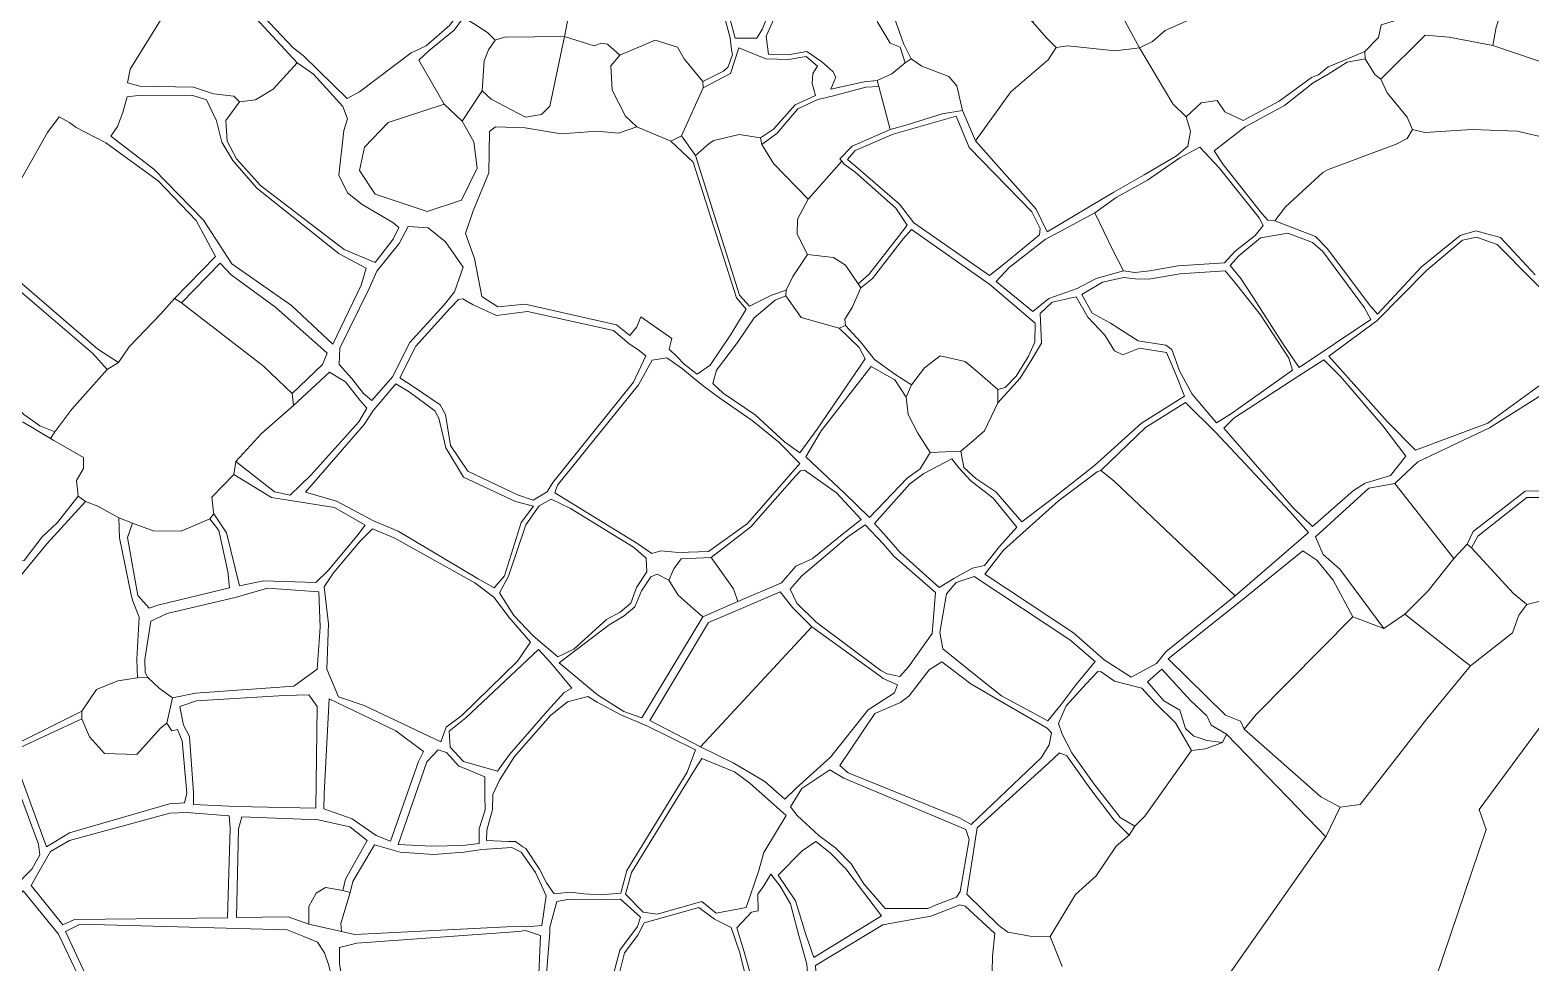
# Model space of a CAD drawing. Header units: metres. Extents: x 542555 to 550520, y 1840485 to 1846995.
# Drawn here: x 549101.1 to 549327.9, y 1843782.6 to 1843923.5 of the extents above; entities that cross this region are included whole.
import ezdxf

# ---------------------------------------------------------------- set-up
doc = ezdxf.new("R2010")
doc.units = ezdxf.units.M
doc.header["$MEASUREMENT"] = 0
doc.layers.add('Level 30', color=7, linetype='Continuous', lineweight=0)

msp = doc.modelspace()

# ---------------------------------------------------------------- linework, layer by layer
at = {"layer": 'Level 30', "color": 7, "linetype": 'Continuous', "lineweight": 0, "flags": 128}
for points in [[(549164.58, 1843924.24), (549161, 1843921.12), (549158.72, 1843920.05), (549150.93, 1843914.18), (549149.06, 1843913.16), (549144.71, 1843917.43), (549142.44, 1843919.63), (549140.92, 1843920.81), (549134.74, 1843927.34), (549128.67, 1843931.13), (549126.63, 1843932.6), (549126.69, 1843935.82), (549128.04, 1843937.79), (549137.5, 1843947.87), (549138.62, 1843947.95), (549142, 1843946.82), (549141.86, 1843945.76), (549162.64, 1843928.91), (549165.05, 1843926.61), (549165.38, 1843925.33), (549164.58, 1843924.24)], [(549270.74, 1843921.75), (549268.81, 1843920.79), (549264.18, 1843929.4), (549261.6, 1843932.69), (549269.17, 1843939.84), (549279.72, 1843946.84), (549284.21, 1843949.96), (549285.9, 1843945.56), (549287.1, 1843941.56), (549289.96, 1843933.35), (549289.98, 1843932.54), (549290.14, 1843929.7), (549287.52, 1843928.89), (549285.4, 1843929.11), (549272.65, 1843923.45), (549270.74, 1843921.75)], [(549179.56, 1843941.06), (549180.69, 1843940.46), (549189.27, 1843935.11), (549189.52, 1843933.77), (549185.88, 1843928.15), (549182.54, 1843925.85), (549181.92, 1843922.52), (549172.86, 1843922.42), (549171.41, 1843921.97), (549170.29, 1843923.13), (549168.16, 1843924.48), (549166.66, 1843925.39), (549166.01, 1843926.82), (549167.54, 1843928.6), (549177.08, 1843938.53), (549179.56, 1843941.06)], [(549209.85, 1843936.57), (549210.99, 1843934.34), (549213.41, 1843927.69), (549211.84, 1843923.66), (549210.96, 1843922.26), (549207.68, 1843922.29), (549203.33, 1843938.81), (549202.51, 1843941.41), (549205.74, 1843942.83), (549207.54, 1843942.25), (549208.72, 1843941.23), (549209.85, 1843936.57)], [(549353.48, 1843923.52), (549353.62, 1843921.61), (549351.5, 1843920.95), (549346.4, 1843921.99), (549344.14, 1843921.67), (549337.86, 1843912.41), (549334.74, 1843912.74), (549333.99, 1843915.37), (549332.91, 1843917), (549332.14, 1843917.79), (549322.16, 1843921.17), (549322.66, 1843923.94), (549323.9, 1843927.67), (549320.38, 1843937.08), (549321.64, 1843938.97), (549326.37, 1843939.59), (549327.51, 1843941.52), (549337.48, 1843942.11), (549344.46, 1843942.74), (549346.85, 1843943.27), (549348.19, 1843941.37), (549350.81, 1843934.36), (549351.83, 1843930.97), (549353.48, 1843923.52)], [(549249.37, 1843914.14), (549243.99, 1843906.73), (549242.03, 1843911.33), (549241.19, 1843915.04), (549239.97, 1843916.47), (549235.91, 1843918.04), (549234.31, 1843919.12), (549233.13, 1843921.44), (549231.47, 1843926.17), (549231.43, 1843930.56), (549233.99, 1843931.36), (549236.75, 1843932.96), (549238.97, 1843936.01), (549245.48, 1843939.55), (549247.3, 1843937.29), (549250.27, 1843927.42), (549252.63, 1843924.72), (549254.8, 1843922.26), (549256.21, 1843920.85), (549255, 1843918.99), (549249.37, 1843914.14)], [(549257.95, 1843921.13), (549256.21, 1843920.85), (549254.8, 1843922.26), (549252.63, 1843924.72), (549254.07, 1843926.49), (549258.26, 1843929.91), (549261.6, 1843932.69), (549264.18, 1843929.4), (549268.81, 1843920.79), (549265.1, 1843920.34), (549257.95, 1843921.13)], [(549135.2, 1843912.94), (549132.82, 1843912.63), (549131.93, 1843913.51), (549128.88, 1843913.85), (549125.86, 1843914.86), (549117.75, 1843915.01), (549115.87, 1843915.53), (549116.29, 1843917.6), (549123.69, 1843929.6), (549125.87, 1843931.42), (549127.87, 1843930.18), (549134, 1843926.65), (549141.52, 1843918.55), (549137.9, 1843914.57), (549135.2, 1843912.94)], [(549322.66, 1843923.94), (549322.16, 1843921.17), (549315.57, 1843922.44), (549311.94, 1843922.74), (549305.27, 1843916.08), (549304.35, 1843916.79), (549302.91, 1843919.16), (549302.82, 1843920.27), (549304.9, 1843922.36), (549305.31, 1843924.27), (549309.35, 1843925.48), (549323.9, 1843927.67), (549322.66, 1843923.94)], [(549166.66, 1843925.39), (549168.16, 1843924.48), (549170.29, 1843923.13), (549171.41, 1843921.97), (549170.42, 1843920.49), (549169.76, 1843918.83), (549169.45, 1843914.31), (549166.43, 1843909.71), (549163.72, 1843912.31), (549159.92, 1843918.93), (549161.45, 1843920.42), (549165.24, 1843923.49), (549166.66, 1843925.39)], [(549170.85, 1843913.06), (549169.45, 1843914.31), (549169.76, 1843918.83), (549170.42, 1843920.49), (549171.41, 1843921.97), (549172.86, 1843922.42), (549181.92, 1843922.52), (549179.7, 1843911.98), (549178.42, 1843910.75), (549176.04, 1843910.35), (549170.85, 1843913.06)], [(549202.8, 1843915.74), (549202.84, 1843914.75), (549199.57, 1843907.51), (549197.95, 1843906.69), (549192.85, 1843908.88), (549191.11, 1843910.46), (549189.13, 1843914.4), (549188.9, 1843918.09), (549190.26, 1843919.71), (549195.62, 1843921.98), (549199, 1843920.93), (549200.01, 1843919.14), (549202.8, 1843915.74)], [(549219.45, 1843916.93), (549219.34, 1843915.43), (549219.83, 1843913.61), (549216.75, 1843912.18), (549213.48, 1843908.53), (549211.5, 1843907.21), (549208.28, 1843907.68), (549204.45, 1843906.8), (549203.77, 1843906.34), (549201.68, 1843904.55), (549199.57, 1843907.51), (549202.84, 1843914.75), (549206.97, 1843916.94), (549208.25, 1843920.79), (549212.31, 1843919.16), (549215.77, 1843919.05), (549218.41, 1843919.48), (549220.15, 1843918.04), (549219.45, 1843916.93)], [(549275.86, 1843910.38), (549276.51, 1843908.21), (549276.07, 1843905.95), (549274.37, 1843904.5), (549269.47, 1843901.59), (549264.91, 1843898.98), (549254.84, 1843893), (549253.2, 1843896.4), (549243.99, 1843906.73), (549249.37, 1843914.14), (549255, 1843918.99), (549256.21, 1843920.85), (549257.95, 1843921.13), (549265.1, 1843920.34), (549268.81, 1843920.79), (549273.81, 1843912.35), (549275.86, 1843910.38)], [(549322.16, 1843921.17), (549332.14, 1843917.79), (549332.91, 1843917), (549333.99, 1843915.37), (549334.74, 1843912.74), (549333.49, 1843911.77), (549333.39, 1843909.77), (549333, 1843907.51), (549330.85, 1843907.04), (549325.84, 1843908.2), (549319.05, 1843908.46), (549311.89, 1843907.99), (549310.03, 1843908.44), (549309.25, 1843910.35), (549306.19, 1843913.98), (549305.27, 1843916.08), (549311.94, 1843922.74), (549315.57, 1843922.44), (549322.16, 1843921.17)], [(549151.36, 1843897.13), (549155.95, 1843894.39), (549156.86, 1843893.65), (549156, 1843891.9), (549153.3, 1843888.33), (549148.64, 1843890.31), (549135.98, 1843900), (549132.37, 1843904.04), (549130.93, 1843906.72), (549130.75, 1843909.83), (549132.82, 1843912.63), (549135.2, 1843912.94), (549137.9, 1843914.57), (549141.52, 1843918.55), (549143.99, 1843916.84), (549148.39, 1843911.93), (549149.12, 1843910.09), (549148.56, 1843908.31), (549147.81, 1843901.54), (549149.13, 1843898.86), (549151.36, 1843897.13)], [(549234.31, 1843919.12), (549235.91, 1843918.04), (549239.97, 1843916.47), (549241.19, 1843915.04), (549242.03, 1843911.33), (549238.96, 1843910.85), (549233.68, 1843909.15), (549231.13, 1843908.46), (549229.41, 1843914.95), (549229.13, 1843915.89), (549231.39, 1843916.87), (549233.37, 1843918.56), (549234.31, 1843919.12)], [(549290.87, 1843896.76), (549289.26, 1843894.65), (549288.2, 1843894.76), (549287.29, 1843895.77), (549281.43, 1843903.16), (549280.08, 1843905.25), (549284.73, 1843908.86), (549290.68, 1843912.08), (549295.05, 1843915.53), (549297.32, 1843916.82), (549300.19, 1843918.62), (549302.91, 1843919.16), (549304.35, 1843916.79), (549305.27, 1843916.08), (549306.19, 1843913.98), (549309.25, 1843910.35), (549310.03, 1843908.44), (549309.21, 1843907.11), (549307.56, 1843906.24), (549297.19, 1843902.36), (549296.5, 1843901.96), (549290.87, 1843896.76)], [(549229.41, 1843914.95), (549231.13, 1843908.46), (549225.36, 1843905.95), (549223.51, 1843904.05), (549223.82, 1843903.65), (549218.75, 1843897.93), (549213.49, 1843903.3), (549211.71, 1843906.19), (549214.04, 1843907.92), (549217.17, 1843911.58), (549220.17, 1843912.98), (549222.37, 1843913.48), (549227.42, 1843914.87), (549229.41, 1843914.95)], [(549151.96, 1843887.47), (549151.2, 1843884.9), (549146.91, 1843876.02), (549140.65, 1843881.83), (549131.66, 1843888.14), (549127.36, 1843894.75), (549119.84, 1843902.47), (549113.38, 1843907.45), (549114.35, 1843908.89), (549115.18, 1843911.04), (549115.82, 1843913.41), (549117.48, 1843913.61), (549125.61, 1843913.64), (549127.84, 1843912.97), (549129.31, 1843909.77), (549130.13, 1843906.54), (549131.8, 1843903.77), (549135.4, 1843899.61), (549147.84, 1843889.68), (549151.96, 1843887.47)], [(549155.28, 1843909.51), (549163.72, 1843912.31), (549166.43, 1843909.71), (549168.23, 1843906.59), (549168.69, 1843902.6), (549166.33, 1843897.8), (549161.15, 1843896.07), (549153.31, 1843898.7), (549150.94, 1843902.27), (549151.68, 1843905.79), (549155.28, 1843909.51)], [(549120.52, 1843900.69), (549126.26, 1843894.7), (549129.16, 1843889.28), (549123, 1843882.92), (549120.98, 1843880.65), (549116.11, 1843875.58), (549114.5, 1843873.23), (549111.42, 1843875.24), (549098.87, 1843886.07), (549094.79, 1843888.71), (549093.74, 1843889.3), (549092.89, 1843889.56), (549091.68, 1843890.21), (549095.26, 1843895.72), (549099.4, 1843900.22), (549103.8, 1843908.01), (549105.53, 1843910.36), (549107.11, 1843909.54), (549108.12, 1843908.74), (549112.61, 1843906.43), (549120.52, 1843900.69)], [(549246.1, 1843886.36), (549234.71, 1843894.36), (549232.54, 1843897.18), (549226.27, 1843902.56), (549224.65, 1843903.94), (549225.85, 1843905.28), (549231.57, 1843907.73), (549241.08, 1843910.49), (549243.07, 1843905.75), (549252.54, 1843895.99), (549253.8, 1843893.48), (549253.68, 1843892.51), (549248.52, 1843888.31), (549246.1, 1843886.36)], [(549197.95, 1843906.69), (549201.33, 1843903.51), (549207.89, 1843882.99), (549209.37, 1843881.27), (549207.05, 1843877.45), (549203.91, 1843872.82), (549201.97, 1843871.49), (549200.01, 1843873), (549198.94, 1843874.11), (549197.71, 1843875.23), (549198.14, 1843876.86), (549193.42, 1843880.13), (549192.84, 1843878.63), (549191.76, 1843877.33), (549189.76, 1843878.94), (549175.98, 1843882.03), (549171.86, 1843881.63), (549169.43, 1843883.22), (549168.29, 1843888.96), (549166.93, 1843892.73), (549168.12, 1843896.16), (549170.47, 1843901.9), (549170.58, 1843908.16), (549171.49, 1843908.86), (549175.96, 1843908.73), (549181.42, 1843907.82), (549186.86, 1843908.21), (549190.07, 1843907.92), (549192.85, 1843908.88), (549197.95, 1843906.69)], [(549211.71, 1843906.19), (549213.49, 1843903.3), (549218.75, 1843897.93), (549217.13, 1843894.88), (549217.08, 1843892.64), (549218.62, 1843889.58), (549216.42, 1843886.25), (549215.42, 1843884.15), (549213.17, 1843883.42), (549209.87, 1843881.77), (549208.33, 1843883.43), (549201.68, 1843904.55), (549203.77, 1843906.34), (549204.45, 1843906.8), (549208.28, 1843907.68), (549211.5, 1843907.21), (549211.71, 1843906.19)], [(549286.26, 1843892.44), (549283.23, 1843890.04), (549281.61, 1843888.28), (549274.64, 1843887.86), (549270.34, 1843887.08), (549268.07, 1843886.85), (549266.36, 1843887.1), (549264.74, 1843890.23), (549262.06, 1843895.88), (549265.25, 1843898.18), (549269.99, 1843900.78), (549274.89, 1843904.19), (549277.91, 1843905.81), (549280.83, 1843902.64), (549286.88, 1843895.09), (549287.47, 1843893.94), (549286.26, 1843892.44)], [(549232.39, 1843892.27), (549227.88, 1843886.53), (549226.28, 1843885.15), (549224.38, 1843887.93), (549222.55, 1843889.13), (549218.62, 1843889.58), (549217.08, 1843892.64), (549217.13, 1843894.88), (549218.75, 1843897.93), (549223.82, 1843903.65), (549224.14, 1843903.23), (549225.79, 1843902.04), (549231.95, 1843896.56), (549233.7, 1843893.98), (549232.39, 1843892.27)], [(549262.06, 1843895.88), (549264.74, 1843890.23), (549266.36, 1843887.1), (549262.24, 1843885.94), (549259.35, 1843884.44), (549255.09, 1843882.93), (549252.66, 1843880.96), (549247.13, 1843885.48), (549249.08, 1843887.61), (549254.52, 1843891.81), (549262.06, 1843895.88)], [(549163.92, 1843891.5), (549166.58, 1843887.67), (549165.27, 1843883.94), (549163.72, 1843881.97), (549158.56, 1843876.27), (549155.9, 1843871.06), (549152.79, 1843867.5), (549151.55, 1843868.54), (549149.73, 1843870.87), (549147.87, 1843872.92), (549147.97, 1843875.39), (549152.4, 1843884.4), (549153.53, 1843887.06), (549156.95, 1843891.24), (549158.31, 1843893.77), (549161.32, 1843893.57), (549163.92, 1843891.5)], [(549226.67, 1843884.54), (549228.46, 1843885.92), (549233.07, 1843891.92), (549234.33, 1843893.36), (549246.17, 1843885.02), (549253.04, 1843879.16), (549252.95, 1843876.29), (549251.98, 1843874.07), (549250.17, 1843871.14), (549248.51, 1843869.45), (549247.36, 1843869.13), (549244.3, 1843871.84), (549242.46, 1843873.38), (549238.66, 1843874.26), (549236.3, 1843872.43), (549234.35, 1843869.85), (549231.84, 1843871.47), (549228.77, 1843873.7), (549226.62, 1843876.35), (549224.39, 1843878.84), (549224.25, 1843879.79), (549225.38, 1843881.56), (549226.67, 1843884.54)], [(549292.91, 1843872.49), (549290.51, 1843876), (549285.91, 1843883.14), (549284.08, 1843885.95), (549282.47, 1843887.89), (549283.79, 1843889.35), (549287.08, 1843892.06), (549291.18, 1843892.78), (549294.91, 1843891.35), (549296.47, 1843890.03), (549302.78, 1843881.49), (549303.75, 1843879.73), (549292.91, 1843872.49)], [(549322.83, 1843891.09), (549327.99, 1843885.87), (549336.94, 1843876.89), (549335.87, 1843875.06), (549332.47, 1843870.76), (549329.18, 1843869.68), (549321.41, 1843864.04), (549310.51, 1843859.98), (549306.26, 1843864.26), (549297.39, 1843874.2), (549304.67, 1843879.53), (549312.14, 1843887.12), (549317.57, 1843891.74), (549319.73, 1843892.18), (549322.83, 1843891.09)], [(549226.28, 1843885.15), (549226.67, 1843884.54), (549225.38, 1843881.56), (549224.25, 1843879.79), (549224.39, 1843878.84), (549223.39, 1843878.41), (549217.66, 1843880.01), (549215.34, 1843883.3), (549215.42, 1843884.15), (549216.42, 1843886.25), (549218.62, 1843889.58), (549222.55, 1843889.13), (549224.38, 1843887.93), (549226.28, 1843885.15)], [(549090.64, 1843882.57), (549090.66, 1843883.48), (549091.08, 1843884.43), (549092.7, 1843888.72), (549094.38, 1843887.85), (549095.29, 1843887.21), (549098.28, 1843885.2), (549110.64, 1843874.61), (549112.79, 1843872.16), (549107.49, 1843866.18), (549104.91, 1843862.77), (549102.64, 1843863.67), (549100.14, 1843865.44), (549098.39, 1843867.36), (549097.92, 1843868.91), (549096.59, 1843872.52), (549092.71, 1843880.85), (549090.64, 1843882.57)], [(549146.07, 1843874.62), (549145.33, 1843872.94), (549140.77, 1843868.56), (549136.43, 1843872.69), (549124.03, 1843882.25), (549129.87, 1843888.23), (549131.54, 1843886.49), (549138.28, 1843881.57), (549146.07, 1843874.62)], [(549283.24, 1843885.29), (549287.06, 1843880.42), (549291.33, 1843873.9), (549291.92, 1843872.06), (549282.52, 1843865.43), (549280.41, 1843864.13), (549276.76, 1843868.45), (549274.85, 1843871.99), (549273.69, 1843875.22), (549272.75, 1843875.87), (549268.61, 1843876.53), (549264.39, 1843879.18), (549261.62, 1843880.68), (549260.08, 1843883.51), (549263.2, 1843885.4), (549266.43, 1843886.06), (549268.13, 1843885.89), (549270.21, 1843885.83), (549274.87, 1843886.66), (549281.71, 1843887.11), (549283.24, 1843885.29)], [(549136.12, 1843862.5), (549132.23, 1843858.25), (549131.97, 1843856.32), (549128.64, 1843852.89), (549128.89, 1843850.61), (549128.91, 1843850.37), (549128.32, 1843849.61), (549123.97, 1843847.73), (549119.77, 1843847.8), (549116.62, 1843848.92), (549114.58, 1843849.72), (549111.4, 1843851.49), (549109.51, 1843852.19), (549108.43, 1843853.03), (549108.17, 1843855.37), (549109.21, 1843857.21), (549109.23, 1843858.85), (549104.76, 1843861.42), (549104.25, 1843861.72), (549104.91, 1843862.77), (549107.49, 1843866.18), (549112.79, 1843872.16), (549114.5, 1843873.23), (549116.11, 1843875.58), (549120.98, 1843880.65), (549123, 1843882.92), (549124.03, 1843882.25), (549136.43, 1843872.69), (549140.77, 1843868.56), (549140.98, 1843866.74), (549136.12, 1843862.5)], [(549189.3, 1843878.08), (549191.68, 1843876.06), (549193, 1843875.18), (549194.18, 1843874.25), (549192.34, 1843870.24), (549180.13, 1843855.09), (549179.29, 1843853.66), (549177.19, 1843852.42), (549174.83, 1843853.22), (549167.31, 1843856.78), (549164.67, 1843860.67), (549163.92, 1843865.39), (549163.11, 1843866.81), (549159.06, 1843869.59), (549157.05, 1843870.9), (549159.42, 1843875.71), (549164.57, 1843881.42), (549165.89, 1843882.78), (549166.53, 1843882.85), (549168.1, 1843881.94), (549171.62, 1843880.32), (549176.32, 1843880.92), (549189.3, 1843878.08)], [(549220.08, 1843863.15), (549217.45, 1843859.55), (549215.13, 1843861.23), (549210.7, 1843865.33), (549205.89, 1843868.59), (549204.3, 1843870.07), (549204.9, 1843872.09), (549208.06, 1843876.24), (549210.55, 1843879.97), (549213.72, 1843882.67), (549215.34, 1843883.3), (549217.66, 1843880.01), (549223.39, 1843878.41), (549226.44, 1843875.49), (549227.32, 1843873.77), (549220.08, 1843863.15)], [(549269.11, 1843864.06), (549262, 1843857.66), (549256.05, 1843852.97), (549251.02, 1843849.16), (549247.07, 1843853.67), (549244.06, 1843855.71), (549242.24, 1843857.34), (549241.81, 1843859.84), (549243.76, 1843861.48), (549245.36, 1843862.89), (549247.38, 1843867.15), (549250.76, 1843870.86), (549252.58, 1843873.79), (549254, 1843876.17), (549253.77, 1843880.62), (549255.61, 1843882.35), (549259.2, 1843883.15), (549260.99, 1843880.09), (549263.56, 1843877.37), (549265.03, 1843875), (549266.29, 1843874.37), (549268.78, 1843875.41), (549272.87, 1843874.76), (549274.21, 1843871.56), (549275.57, 1843868.15), (549269.11, 1843864.06)], [(549209.54, 1843848.91), (549203.65, 1843844.66), (549199.11, 1843844.5), (549196.48, 1843844.75), (549195.1, 1843844.34), (549192.83, 1843845.91), (549180.43, 1843853.54), (549180.86, 1843854.69), (549193.08, 1843869.85), (549195.17, 1843873.59), (549197.38, 1843873.94), (549199.72, 1843872.29), (549201.23, 1843871.01), (549202.87, 1843869.71), (549205.4, 1843867.83), (549210.24, 1843864.48), (549214.3, 1843861.2), (549217.47, 1843857.98), (549209.54, 1843848.91)], [(549247.36, 1843869.13), (549247.38, 1843867.15), (549245.36, 1843862.89), (549243.76, 1843861.48), (549241.81, 1843859.84), (549237.16, 1843859.6), (549235.32, 1843862.56), (549233.81, 1843865.36), (549233.52, 1843867.98), (549234.35, 1843869.85), (549236.3, 1843872.43), (549238.66, 1843874.26), (549242.46, 1843873.38), (549244.3, 1843871.84), (549247.36, 1843869.13)], [(549309.01, 1843859.07), (549306.73, 1843856.15), (549302.89, 1843855), (549301.11, 1843853.88), (549294.95, 1843848.44), (549292.07, 1843851.23), (549281.52, 1843863.28), (549283.02, 1843864.8), (549292.86, 1843871.21), (549296.63, 1843873.63), (549299.19, 1843871.08), (549305.58, 1843863.63), (549309.01, 1843859.07)], [(549150.99, 1843867.55), (549152.02, 1843866.35), (549150.84, 1843864.25), (549143.57, 1843856.22), (549140.48, 1843853.19), (549138.1, 1843853.68), (549132.23, 1843858.25), (549136.12, 1843862.5), (549140.98, 1843866.74), (549146.4, 1843871.78), (549148.8, 1843870.32), (549150.99, 1843867.55)], [(549237.16, 1843859.6), (549235.65, 1843857.17), (549233.7, 1843855.72), (549227.98, 1843849.77), (549224.24, 1843853.48), (549218.36, 1843858.97), (549220.7, 1843862.91), (549228.22, 1843872.63), (549231.82, 1843870.59), (549233.52, 1843867.98), (549233.81, 1843865.36), (549235.32, 1843862.56), (549237.16, 1843859.6)], [(549162.92, 1843864.79), (549163.98, 1843860.34), (549166.64, 1843855.88), (549174.51, 1843852.21), (549177.21, 1843851.52), (549175.35, 1843849.04), (549172.84, 1843840.95), (549171.29, 1843839.18), (549168.85, 1843840.53), (549156.79, 1843847.71), (549153.03, 1843849.31), (549147.48, 1843852.26), (549142.78, 1843853.61), (549151.62, 1843863.85), (549153.06, 1843866), (549156.44, 1843869.99), (549158.46, 1843868.8), (549162.3, 1843865.94), (549162.92, 1843864.79)], [(549294.3, 1843847.54), (549283.24, 1843837.96), (549264.89, 1843855.35), (549262.94, 1843856.88), (549269.72, 1843863.41), (549275.73, 1843867.18), (549280.26, 1843862.7), (549291.52, 1843850.68), (549294.3, 1843847.54)], [(549337.16, 1843857.96), (549332.54, 1843854.99), (549329.38, 1843853.81), (549327.07, 1843853.79), (549319.21, 1843847.66), (549318.28, 1843845.78), (549316.29, 1843843.59), (549307.39, 1843854.92), (549310.85, 1843858.23), (549321.69, 1843863.36), (549329.58, 1843868.36), (549331.35, 1843865.34), (549337.16, 1843857.96)], [(549108.17, 1843855.37), (549108.43, 1843853.03), (549105.31, 1843849.03), (549103.01, 1843846.88), (549100.26, 1843843.29), (549099.37, 1843843.39), (549088.54, 1843853.43), (549086.93, 1843855.79), (549090.37, 1843859.26), (549095.6, 1843864.1), (549097.66, 1843864.85), (549100.11, 1843864.2), (549101.99, 1843863.11), (549104.25, 1843861.72), (549104.76, 1843861.42), (549109.23, 1843858.85), (549109.21, 1843857.21), (549108.17, 1843855.37)], [(549246.66, 1843852.73), (549250.24, 1843848.33), (549247.61, 1843845.41), (549245.36, 1843842.53), (549243.54, 1843842.13), (549240.76, 1843840.58), (549238.53, 1843839.21), (549232.6, 1843844.55), (549230.58, 1843846.85), (549228.74, 1843848.91), (549234.09, 1843854.88), (549236.19, 1843856.47), (549240.44, 1843858.68), (549241.49, 1843857.28), (549243.29, 1843855.32), (549246.66, 1843852.73)], [(549344.5256, 1843852.1328), (549346.58, 1843849.58), (549330.99, 1843837.9), (549329.13, 1843837.07), (549327.33, 1843836.65), (549326.9589, 1843836.9469), (549325.28, 1843838.29), (549318.97, 1843845.22), (549319.89, 1843846.98), (549327.3, 1843852.81), (549329.74, 1843852.81), (549333.13, 1843854.13), (549338.1, 1843857.21), (549343.2, 1843853.78), (549344.5256, 1843852.1328)], [(549151.81, 1843848.61), (549150.52, 1843846.96), (549146.19, 1843841.76), (549144.35, 1843839.96), (549136.45, 1843840.22), (549132.82, 1843839.45), (549130.84, 1843847.5), (549128.91, 1843850.37), (549128.89, 1843850.61), (549128.64, 1843852.89), (549131.97, 1843856.32), (549137.65, 1843852.81), (549140.16, 1843852.4), (549147.17, 1843851.33), (549151.81, 1843848.61)], [(549224.12, 1843847.44), (549219.34, 1843843.54), (549216.84, 1843842.45), (549214.69, 1843839.9), (549208.11, 1843837.08), (549207.42, 1843839.02), (549204.05, 1843843.74), (549210.07, 1843848.37), (549216.3, 1843855.48), (549217.57, 1843856.86), (549218.16, 1843856.94), (549223.01, 1843853.5), (549226.73, 1843849.5), (549224.12, 1843847.44)], [(549262.94, 1843856.88), (549264.89, 1843855.35), (549283.24, 1843837.96), (549272.77, 1843829.5), (549271.37, 1843827.7), (549267.53, 1843825.64), (549263.47, 1843828.28), (549258.81, 1843832.38), (549245.42, 1843841.22), (549248.26, 1843844.86), (549256.56, 1843852.32), (549262.41, 1843856.7), (549262.94, 1843856.88)], [(549307.39, 1843854.92), (549316.29, 1843843.59), (549312.39, 1843838.7), (549308.88, 1843835.19), (549305.69, 1843833.02), (549299.08, 1843841.98), (549296.55, 1843844.19), (549295.37, 1843846.85), (549303.44, 1843854.24), (549307.39, 1843854.92)], [(549116.41, 1843838.09), (549116.71, 1843837.15), (549117.64, 1843834.74), (549117.31, 1843828.39), (549117.39, 1843825.57), (549114.44, 1843825.1), (549111.19, 1843823.79), (549108.98, 1843820.49), (549099.62, 1843815.83), (549097.63, 1843819.39), (549090.72, 1843830.21), (549090.78, 1843831.17), (549093.59, 1843833.94), (549097.19, 1843837.82), (549100.2, 1843841.58), (549103.75, 1843845.84), (549109.51, 1843852.19), (549111.4, 1843851.49), (549114.58, 1843849.72), (549114.69, 1843846.71), (549116.41, 1843838.09)], [(549194.37, 1843841.58), (549192.79, 1843839.22), (549191.95, 1843836.84), (549190.34, 1843835.46), (549188.25, 1843834.36), (549183.32, 1843829.88), (549180.91, 1843828.75), (549177.17, 1843831.9), (549174.27, 1843835), (549172.08, 1843838.4), (549173.47, 1843840.92), (549176.07, 1843848.68), (549178.08, 1843851.56), (549179.91, 1843852.59), (549182.79, 1843851.14), (549192.32, 1843845.29), (549194.27, 1843843.67), (549194.37, 1843841.58)], [(549119.14, 1843836.09), (549117.43, 1843837.98), (549115.9, 1843846.79), (549116.62, 1843848.92), (549119.77, 1843847.8), (549123.97, 1843847.73), (549128.32, 1843849.61), (549129.69, 1843847.85), (549131.06, 1843841.63), (549131.29, 1843839.16), (549120.47, 1843836.53), (549119.14, 1843836.09)], [(549173.55, 1843834.65), (549176.79, 1843830.95), (549174.83, 1843828.09), (549166.41, 1843819.88), (549164.02, 1843818.11), (549163.21, 1843815.86), (549151.64, 1843821.38), (549147.75, 1843822.66), (549146.01, 1843826.88), (549146.25, 1843833.72), (549145.6, 1843839.3), (549147, 1843841.42), (549150.99, 1843846.15), (549152.89, 1843848.1), (549156.18, 1843846.71), (549168.36, 1843839.9), (549171.23, 1843837.77), (549173.55, 1843834.65)], [(549230.12, 1843845.75), (549231.68, 1843843.95), (549237.95, 1843838.44), (549237.44, 1843832.25), (549233.9, 1843827.19), (549232.6, 1843825.73), (549230.66, 1843826.14), (549229.72, 1843826.67), (549219.95, 1843833.97), (549217.02, 1843836.86), (549215.99, 1843838.94), (549217.79, 1843840.98), (549220, 1843842.83), (549224.7, 1843846.88), (549227.32, 1843848.71), (549230.12, 1843845.75)], [(549204.05, 1843843.74), (549207.42, 1843839.02), (549208.11, 1843837.08), (549202.79, 1843834.77), (549201.34, 1843836.02), (549199.08, 1843838.04), (549197.67, 1843840.3), (549198.45, 1843842.01), (549199.53, 1843843.56), (549204.05, 1843843.74)], [(549295.56, 1843843.32), (549298.06, 1843840.33), (549301.04, 1843834.75), (549286.42, 1843820.03), (549284.6, 1843817.77), (549284.06, 1843819.02), (549281.77, 1843819.91), (549273.11, 1843828.44), (549283.96, 1843837.05), (549293.48, 1843844.73), (549295.56, 1843843.32)], [(549318.97, 1843845.22), (549325.28, 1843838.29), (549326.9589, 1843836.9469), (549327.33, 1843836.65), (549326.08, 1843835.01), (549325.13, 1843832.38), (549318.79, 1843827.37), (549318.0049, 1843827.9896), (549308.88, 1843835.19), (549312.39, 1843838.7), (549316.29, 1843843.59), (549318.28, 1843845.78), (549318.97, 1843845.22)], [(549144.79, 1843838.56), (549144.99, 1843833.22), (549144.54, 1843826.85), (549141.01, 1843824.28), (549126.16, 1843823.21), (549122.69, 1843822.53), (549120.66, 1843823.98), (549118.97, 1843825.62), (549118.56, 1843826.37), (549118.49, 1843828.3), (549119.42, 1843834.1), (549121.85, 1843835.3), (549132.35, 1843837.74), (549137.03, 1843839.1), (549144.79, 1843838.56)], [(549197.67, 1843840.3), (549199.08, 1843838.04), (549201.34, 1843836.02), (549202.79, 1843834.77), (549193.58, 1843819.52), (549190.89, 1843820.48), (549186.9, 1843822.97), (549181.12, 1843827.8), (549188.66, 1843833.55), (549190.94, 1843834.94), (549192.53, 1843836.31), (549193.56, 1843838.71), (549194.97, 1843840.83), (549195.91, 1843841.21), (549197.67, 1843840.3)], [(549258.27, 1843831.3), (549262.1, 1843828.01), (549259.21, 1843824.53), (549256.93, 1843821.52), (549254.94, 1843819.04), (549247.93, 1843822.83), (549244.49, 1843825.55), (549239.05, 1843829.95), (549238.6, 1843832.42), (549239.64, 1843838.27), (549241.07, 1843839.99), (549243.82, 1843840.85), (549258.27, 1843831.3)], [(549219.26, 1843833.26), (549202.44, 1843815.14), (549194.82, 1843819.11), (549203.68, 1843833.92), (549208.63, 1843836.06), (549214.5, 1843838.53), (549216.36, 1843836.18), (549219.26, 1843833.26)], [(549308.88, 1843835.19), (549318.0049, 1843827.9896), (549318.79, 1843827.37), (549312.21, 1843819.33), (549302.14, 1843806.41), (549299.09, 1843806), (549298.4533, 1843806.3358), (549296.17, 1843807.54), (549284.6, 1843817.77), (549286.42, 1843820.03), (549301.04, 1843834.75), (549305.69, 1843833.02), (549308.88, 1843835.19)], [(549232.21, 1843824.5), (549231.75, 1843823.29), (549227.81, 1843820.71), (549222.09, 1843813.55), (549216.89, 1843808.85), (549215.2, 1843807.2), (549212.16, 1843809.87), (549207.39, 1843812.69), (549202.44, 1843815.14), (549219.26, 1843833.26), (549229.4, 1843825.96), (549230.07, 1843825.44), (549232.21, 1843824.5)], [(549097.06, 1843817.9), (549097.96, 1843815.41), (549098.54, 1843810.89), (549102.45, 1843800.39), (549102.64, 1843798.78), (549101.44, 1843796.61), (549093.18, 1843788.27), (549091.23, 1843786.96), (549089.11, 1843787.26), (549084.16, 1843795.55), (549078.86, 1843805.76), (549074.57, 1843815.02), (549074.31, 1843817.08), (549089.89, 1843828.79), (549091.87, 1843826.36), (549097.06, 1843817.9)], [(549178, 1843829.83), (549179.85, 1843827.84), (549183, 1843823.97), (549181.87, 1843823.34), (549179.36, 1843820.58), (549173.58, 1843813.95), (549171.78, 1843811.43), (549166.67, 1843812.9), (549164.64, 1843815.05), (549164.46, 1843817.51), (549167, 1843819.51), (549178, 1843829.83)], [(549247.43, 1843822.22), (549254.82, 1843817.95), (549255.51, 1843817.25), (549255.13, 1843815.44), (549253.91, 1843813.44), (549243.36, 1843803.39), (549241.58, 1843804.4), (549224.76, 1843811.19), (549223.53, 1843812.29), (549228.81, 1843820.14), (549232.66, 1843821.82), (549234, 1843822.82), (549237.03, 1843826.76), (549238.91, 1843827.95), (549243.28, 1843824.64), (549247.43, 1843822.22)], [(549122.69, 1843822.53), (549121.81, 1843818.7), (549120.87, 1843817.94), (549117.31, 1843813.95), (549112.39, 1843814.11), (549110.16, 1843816.61), (549108.96, 1843819.35), (549108.98, 1843820.49), (549111.19, 1843823.79), (549114.44, 1843825.1), (549117.39, 1843825.57), (549118.97, 1843825.62), (549120.66, 1843823.98), (549122.69, 1843822.53)], [(549257.73, 1843821.32), (549260.72, 1843824.62), (549262.48, 1843826.49), (549263.02, 1843826.48), (549265.03, 1843825.04), (549269.16, 1843824), (549271.14, 1843821.75), (549274.21, 1843818.77), (549276.65, 1843814.57), (549269.59, 1843804.66), (549268.08, 1843803.14), (549265.86, 1843804.41), (549261.94, 1843809.45), (549258.56, 1843814.21), (549257.08, 1843817.03), (549256.54, 1843818.63), (549257.73, 1843821.32)], [(549279.64, 1843818.4), (549281.95, 1843817.02), (549281.31, 1843815.78), (549278.95, 1843816.07), (549277.64, 1843816.51), (549277.01, 1843816.74), (549275.72, 1843817.91), (549274.88, 1843820.66), (549272.46, 1843822.06), (549270, 1843824.95), (549272.16, 1843826.84), (549276.47, 1843822.1), (549278.94, 1843819.79), (549279.64, 1843818.4)], [(549143.27, 1843822.97), (549144.55, 1843821.2), (549144.36, 1843805.82), (549132.27, 1843806.12), (549125.87, 1843806.38), (549125.85, 1843808.16), (549125.23, 1843816.68), (549124.32, 1843818.41), (549123.78, 1843821.2), (549126.28, 1843822.07), (549139.55, 1843822.88), (549143.27, 1843822.97)], [(549160.59, 1843814.41), (549159.87, 1843812.92), (549155.63, 1843800.84), (549153.46, 1843801.73), (549149.84, 1843804.23), (549145.56, 1843805.75), (549145.61, 1843807.99), (549146.36, 1843822.37), (549156.41, 1843817.52), (549160.59, 1843814.41)], [(549201.69, 1843814.65), (549200.44, 1843811.29), (549191.33, 1843796.41), (549190.42, 1843792.97), (549187.41, 1843792.74), (549184.84, 1843792.88), (549182.79, 1843793.14), (549180.37, 1843792.87), (549180.08, 1843793.26), (549179.2, 1843794.56), (549178.11, 1843796.61), (549176.08, 1843799.77), (549175.63, 1843799.99), (549174.48, 1843800.82), (549173.45, 1843800.83), (549170.14, 1843800.94), (549170.19, 1843802.5), (549171.02, 1843805.63), (549171.06, 1843807.89), (549172.07, 1843810.07), (549174.34, 1843813.68), (549179.78, 1843819.87), (549182.37, 1843821.94), (549185.43, 1843822.72), (549186.84, 1843821.85), (549190.43, 1843819.94), (549194.33, 1843818.28), (549201.69, 1843814.65)], [(549124.13, 1843816.05), (549124.83, 1843808.12), (549124.49, 1843806.64), (549122.2, 1843806.49), (549107.13, 1843802.12), (549103.66, 1843799.99), (549099.76, 1843810.62), (549099.01, 1843814.7), (549108.96, 1843819.35), (549110.16, 1843816.61), (549112.39, 1843814.11), (549117.31, 1843813.95), (549120.87, 1843817.94), (549121.81, 1843818.7), (549122.6, 1843817.56), (549123.43, 1843817.72), (549124.13, 1843816.05)], [(549341.9, 1843820.3), (549350.11, 1843799.91), (549371.16, 1843778.28), (549362.64, 1843769.09), (549349.26, 1843775.28), (549337.54, 1843762.76), (549332.81, 1843764.77), (549320.81, 1843773.29), (549318.36, 1843775.74), (549313.63, 1843780.29), (549321.16, 1843802.61), (549320.12, 1843805.64), (549329.91, 1843818.97), (549335.64, 1843819.15), (549341.9, 1843820.3)], [(549169, 1843802.73), (549169.01, 1843800.52), (549166.57, 1843800.2), (549161.88, 1843800.09), (549156.8, 1843800.35), (549161.12, 1843812.86), (549162.8, 1843814.65), (549164.1, 1843814.24), (549165.88, 1843812.24), (549169.85, 1843810.57), (549169.87, 1843807.72), (549169.91, 1843805.61), (549169, 1843802.73)], [(549264.94, 1843804.03), (549267.22, 1843801.78), (549265.26, 1843800.09), (549262.24, 1843795.6), (549259.1, 1843792.78), (549255.31, 1843786.43), (549254.46, 1843786.38), (549252.29, 1843786.49), (549248.88, 1843787.08), (549247.53, 1843788.09), (549242.7, 1843792.84), (549244.28, 1843802.87), (549255.05, 1843812.66), (549256.7, 1843814.21), (549257.82, 1843813.74), (549261.27, 1843808.88), (549264.94, 1843804.03)], [(549215.41, 1843804.76), (549212.05, 1843799.16), (549211.23, 1843796.28), (549209.37, 1843790.81), (549204.82, 1843789.99), (549202.64, 1843791.74), (549195.9, 1843789.81), (549193.8, 1843790.12), (549191.13, 1843792.82), (549192.03, 1843796.11), (549201.46, 1843811.45), (549202.66, 1843813.34), (549207.58, 1843811.32), (549209.91, 1843809.65), (549215.41, 1843804.76)], [(549242.53, 1843802.6), (549243.05, 1843801.13), (549241.71, 1843793.24), (549241.13, 1843792.38), (549238.22, 1843791.28), (549236.81, 1843790.68), (549230.36, 1843790.69), (549227.16, 1843794.38), (549225.22, 1843797.44), (549222.91, 1843799.78), (549220.34, 1843801.72), (549217.04, 1843804.74), (549216.06, 1843806.05), (549217.75, 1843808.8), (549221.98, 1843811.64), (549224.13, 1843810.38), (549240.9, 1843803.32), (549242.53, 1843802.6)], [(549131.39, 1843802.84), (549130.99, 1843789.28), (549107.85, 1843788.99), (549106.13, 1843788.21), (549101.32, 1843794.17), (549102.09, 1843795.5), (549104.22, 1843799.28), (549107.12, 1843800.97), (549122.29, 1843805.1), (549124.78, 1843805.17), (549131.26, 1843804.68), (549131.39, 1843802.84)], [(549148.8, 1843795.13), (549148.42, 1843793.38), (549145.78, 1843793.86), (549144.37, 1843792.97), (549143.28, 1843790.96), (549143.3, 1843788.33), (549140.13, 1843789.39), (549132.34, 1843789.29), (549132.63, 1843802.71), (549133.15, 1843804.55), (549144.68, 1843804.1), (549149.47, 1843803), (549152.11, 1843800.96), (549148.8, 1843795.13)], [(549226.94, 1843793.33), (549229.83, 1843789.56), (549219.58, 1843783.28), (549218.35, 1843786.72), (549216.82, 1843791.84), (549214.18, 1843795.73), (549217.83, 1843799.41), (549219.9, 1843800.78), (549222.07, 1843799.11), (549224.43, 1843796.65), (549226.94, 1843793.33)], [(549169.42, 1843799.61), (549173.96, 1843799.91), (549175.38, 1843799.21), (549177.52, 1843796.11), (549178.43, 1843794.15), (549179.14, 1843792.57), (549178.5, 1843788.09), (549176.14, 1843787.89), (549175.23, 1843787.99), (549150.23, 1843786.75), (549148.21, 1843787.19), (549148.12, 1843788.41), (549149.52, 1843793.1), (549149.92, 1843794.78), (549153.22, 1843800.28), (549157.08, 1843799.2), (549162.13, 1843798.84), (549166.72, 1843799.18), (549169.42, 1843799.61)], [(549148.12, 1843788.41), (549148.21, 1843787.19), (549143.3, 1843788.33), (549143.28, 1843790.96), (549144.37, 1843792.97), (549145.78, 1843793.86), (549148.42, 1843793.38), (549149.52, 1843793.1), (549148.12, 1843788.41)], [(549213.31, 1843761.57), (549208.32, 1843763.43), (549205.97, 1843765.14), (549206.4, 1843767.05), (549210.93, 1843774.98), (549211.24, 1843776.39), (549209.03, 1843784.1), (549207.97, 1843787.74), (549210.18, 1843790.12), (549211.18, 1843790.32), (549211.12, 1843792.86), (549212.05, 1843794.12), (549213.06, 1843795.85), (549214.49, 1843794.05), (549216.04, 1843791.39), (549217.33, 1843786.58), (549218.52, 1843782.24), (549218.83, 1843778.28), (549219.56, 1843776.6), (549219.83, 1843775.7), (549221.21, 1843772.83), (549214.56, 1843764.56), (549213.31, 1843761.57)], [(549101.18, 1843774.93), (549097.5, 1843771), (549094.63, 1843768.65), (549090.53, 1843766.45), (549089.79, 1843775.69), (549090.34, 1843778.06), (549091.47, 1843779.71), (549091.85, 1843781.97), (549091.56, 1843784.47), (549091.92, 1843786.2), (549093.62, 1843787.41), (549100.13, 1843793.37), (549105.44, 1843786.77), (549109.28, 1843778.73), (549101.18, 1843774.93)], [(549190.29, 1843784.35), (549188.22, 1843776.56), (549185.21, 1843777.03), (549183.73, 1843772.25), (549181.24, 1843772.99), (549179.07, 1843774.51), (549177.58, 1843775.76), (549177.98, 1843777.24), (549179.13, 1843780.21), (549179.69, 1843787.06), (549179.71, 1843787.86), (549180.77, 1843791.73), (549182.68, 1843792.07), (549185.04, 1843791.98), (549187.85, 1843792.05), (549190.36, 1843792.08), (549193.39, 1843789.37), (549192.93, 1843787.97), (549190.29, 1843784.35)], [(549210.21, 1843776.7), (549209.9, 1843775.25), (549205.82, 1843767.82), (549204.79, 1843765.2), (549198.64, 1843761.67), (549195.37, 1843761.32), (549194.31, 1843764.95), (549193.21, 1843766.65), (549187.15, 1843768.1), (549187.06, 1843771.66), (549188.98, 1843775.89), (549190.97, 1843783.99), (549192.97, 1843786.64), (549193.95, 1843788.5), (549202.23, 1843790.82), (549204.59, 1843789.05), (549207.08, 1843787.81), (549208.33, 1843784.11), (549210.21, 1843776.7)], [(549238.58, 1843790.01), (549241.62, 1843791.22), (549242.43, 1843791.04), (549246.94, 1843786.88), (549246.6, 1843783.45), (549246.52, 1843781.16), (549241.59, 1843770.5), (549237.71, 1843764), (549226.1, 1843770.61), (549223.2, 1843772.78), (549220.04, 1843778.67), (549219.81, 1843782.05), (549230, 1843788.23), (549231.64, 1843788.5), (549237.27, 1843789.54), (549238.58, 1843790.01)], [(549147.47, 1843772.89), (549146.3, 1843772.92), (549115.89, 1843770.99), (549113.36, 1843775.16), (549110.61, 1843778.41), (549106.49, 1843787.21), (549108.71, 1843788.3), (549140, 1843787.43), (549142.52, 1843786.45), (549144.57, 1843785.6), (549145.65, 1843783.99), (549146.26, 1843782.2), (549148.03, 1843775.32), (549148.06, 1843773.66), (549147.47, 1843772.89)], [(549178.3, 1843786.6), (549178.01, 1843780.79), (549176.09, 1843776.28), (549171.47, 1843768.68), (549170.79, 1843765.94), (549158.26, 1843766.16), (549154.42, 1843767.79), (549152.46, 1843771.11), (549150.72, 1843773.47), (549149.14, 1843775.58), (549147.89, 1843782.28), (549147.9, 1843784.8), (549150.51, 1843785.44), (549175, 1843787.2), (549176.04, 1843787.34), (549178.3, 1843786.6)]]:
    msp.add_lwpolyline(points, close=True, dxfattribs=at)
for points in [[(549202.57, 1843938.62), (549206.93, 1843922.31), (549207.15, 1843920.52), (549207.31, 1843919.81), (549206.66, 1843917.93), (549205.95, 1843917.3), (549202.8, 1843915.74), (549200.01, 1843919.14), (549199, 1843920.93), (549195.62, 1843921.98), (549190.26, 1843919.71), (549188.4, 1843921.37), (549187.44, 1843921.5), (549186.39, 1843921.1), (549181.92, 1843922.52), (549182.54, 1843925.85)], [(549305.31, 1843924.27), (549304.9, 1843922.36), (549302.82, 1843920.27), (549299.53, 1843918.84), (549297.32, 1843917.96), (549295.82, 1843916.71), (549294.79, 1843916.32), (549289.87, 1843912.75), (549284.45, 1843909.84), (549281.67, 1843911.11), (549280.51, 1843912.85), (549278.13, 1843912.51), (549275.86, 1843910.38), (549273.81, 1843912.35), (549268.81, 1843920.79), (549270.74, 1843921.75), (549272.65, 1843923.45), (549285.4, 1843929.11)], [(549229.17, 1843924.77), (549231.12, 1843921.51), (549232.62, 1843920.93), (549233.37, 1843918.56), (549231.39, 1843916.87), (549231.39, 1843916.87), (549229.13, 1843915.89), (549227.21, 1843915.67), (549222.17, 1843914.55), (549222.91, 1843916.39), (549222.44, 1843917.24), (549220.81, 1843918.68), (549218.52, 1843920.25), (549215.72, 1843919.76), (549212.75, 1843919.87), (549212.36, 1843922.58), (549213.54, 1843925.14)], [(549328.55, 1843886.51), (549323.35, 1843892.14), (549319.6, 1843893.14), (549317.23, 1843892.43), (549311.4, 1843887.69), (549304.75, 1843880.56), (549303.51, 1843881.99), (549297.18, 1843890.44), (549295.36, 1843892.3), (549289.26, 1843894.65), (549290.87, 1843896.76), (549296.5, 1843901.96), (549297.19, 1843902.36), (549307.56, 1843906.24), (549309.21, 1843907.11), (549310.03, 1843908.44), (549311.89, 1843907.99), (549319.05, 1843908.46), (549325.84, 1843908.2), (549330.85, 1843907.04)], [(549279.97, 1843777.38), (549296.84, 1843801.39), (549296.93, 1843801.52), (549299.09, 1843806), (549302.14, 1843806.41), (549312.21, 1843819.33), (549318.79, 1843827.37), (549325.13, 1843832.38), (549326.08, 1843835.01), (549327.33, 1843836.65), (549329.13, 1843837.07)], [(549329.91, 1843818.97), (549320.12, 1843805.64), (549321.16, 1843802.61), (549313.63, 1843780.29)], [(549257.12, 1843781.89), (549255.31, 1843786.43), (549259.1, 1843792.78), (549262.24, 1843795.6), (549265.26, 1843800.09), (549267.22, 1843801.78), (549268.08, 1843803.14), (549269.59, 1843804.66), (549276.65, 1843814.57), (549278.74, 1843814.81), (549281.31, 1843815.78), (549281.95, 1843817.02), (549281.95, 1843817.02), (549295.7214, 1843802.7706), (549296.93, 1843801.52), (549296.84, 1843801.39), (549279.97, 1843777.38)]]:
    msp.add_lwpolyline(points, dxfattribs=at)

doc.saveas('drawing.dxf')
